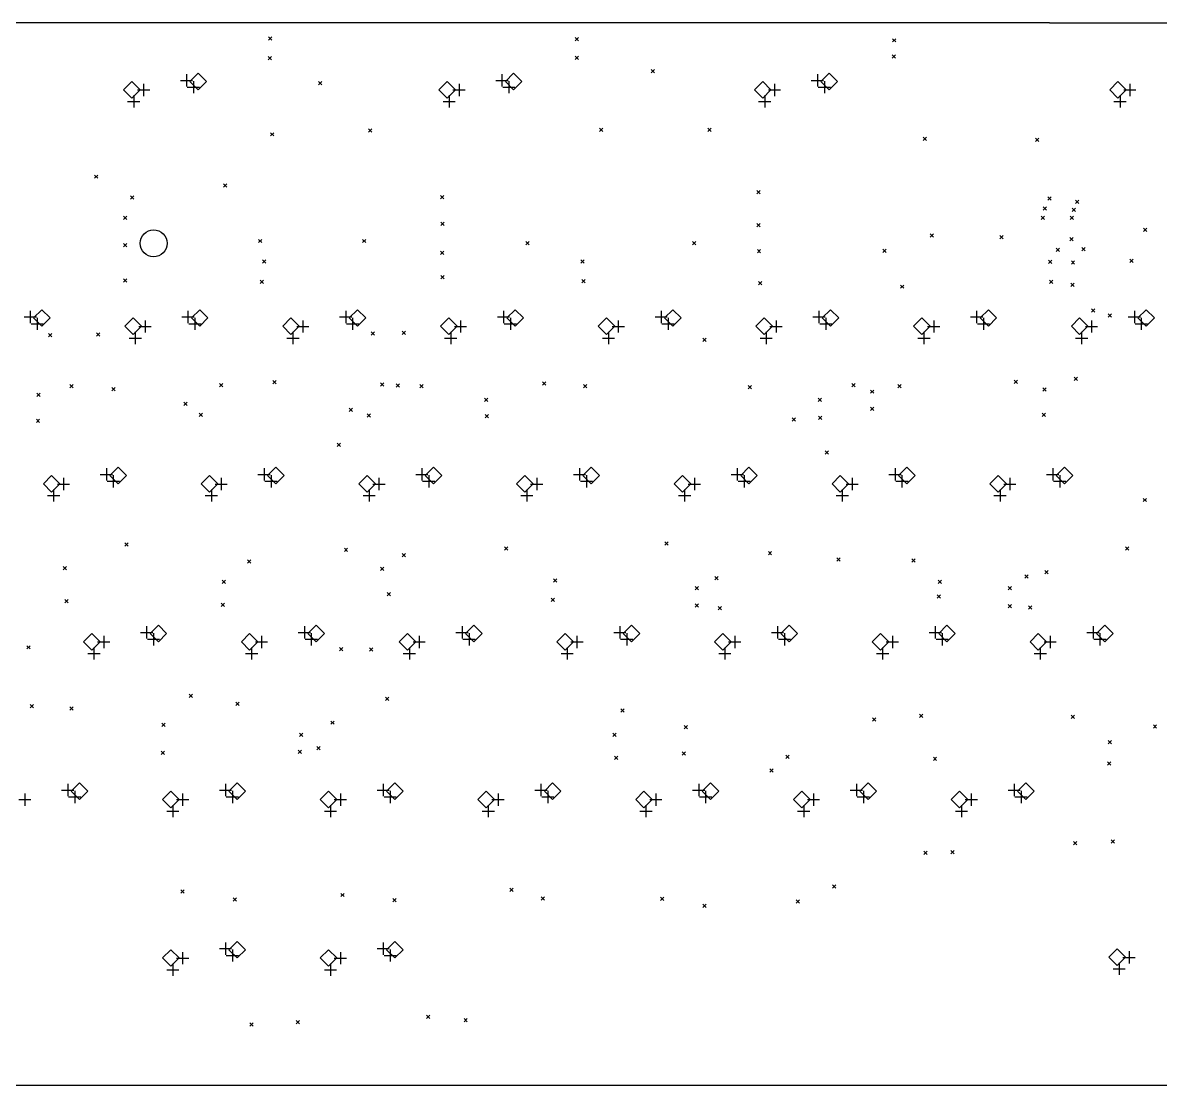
# Model space of a CAD drawing. Extents: x -0.1 to 15.9, y -5.9 to 0.
# Drawn here: x 5.19 to 10.58, y -5.04 to 0 of the extents above; entities that cross this region are included whole.
import ezdxf

# ---------------------------------------------------------------- set-up
doc = ezdxf.new("R2010")
doc.units = 0
doc.header["$MEASUREMENT"] = 0
doc.layers.add('BLACK', color=7, linetype='CONTINUOUS')

msp = doc.modelspace()

# ---------------------------------------------------------------- linework, layer by layer
at = {"layer": 'BLACK', "linetype": 'CONTINUOUS'}
for p, q in [((10.0594, -0.00126), (0.119469, -0.00126)), ((10.0594, -0.00126), (15.8242, -0.00126)), ((6.35531, -0.067913), (6.37106, -0.083661)), ((6.37106, -0.067913), (6.35531, -0.083661)), ((7.81102, -0.07185), (7.82677, -0.087598)), ((7.82677, -0.07185), (7.81102, -0.087598)), ((9.31594, -0.076791), (9.33169, -0.092539)), ((9.33169, -0.076791), (9.31594, -0.092539)), ((6.35433, -0.161417), (6.37008, -0.177165)), ((6.37008, -0.161417), (6.35433, -0.177165)), ((7.81102, -0.159449), (7.82677, -0.175197)), ((7.82677, -0.159449), (7.81102, -0.175197)), ((9.31398, -0.153543), (9.32972, -0.169291)), ((9.32972, -0.153543), (9.31398, -0.169291)), ((5.96693, -0.245472), (5.96693, -0.303346)), ((6.02244, -0.240157), (5.98307, -0.279528)), ((6.06181, -0.279528), (6.02244, -0.240157)), ((7.46299, -0.245472), (7.46299, -0.303346)), ((7.5185, -0.240157), (7.47913, -0.279528)), ((7.55787, -0.279528), (7.5185, -0.240157)), ((8.17028, -0.223425), (8.18602, -0.239173)), ((8.18602, -0.223425), (8.17028, -0.239173)), ((8.95906, -0.245472), (8.95906, -0.303346)), ((9.01457, -0.240157), (8.9752, -0.279528)), ((9.05394, -0.279528), (9.01457, -0.240157)), ((5.70748, -0.279528), (5.66811, -0.318898)), ((5.66811, -0.318898), (5.70748, -0.358268)), ((5.74685, -0.318898), (5.70748, -0.279528)), ((5.70748, -0.358268), (5.74685, -0.318898)), ((5.73465, -0.319882), (5.79252, -0.319882)), ((5.76358, -0.290945), (5.76358, -0.348819)), ((5.93799, -0.274409), (5.99587, -0.274409)), ((5.97087, -0.307087), (6.02874, -0.307087)), ((5.98307, -0.279528), (6.02244, -0.318898)), ((5.9998, -0.27815), (5.9998, -0.336024)), ((6.02244, -0.318898), (6.06181, -0.279528)), ((6.5935, -0.279528), (6.60925, -0.295276)), ((6.60925, -0.279528), (6.5935, -0.295276)), ((7.20354, -0.279528), (7.16417, -0.318898)), ((7.16417, -0.318898), (7.20354, -0.358268)), ((7.24291, -0.318898), (7.20354, -0.279528)), ((7.20354, -0.358268), (7.24291, -0.318898)), ((7.23071, -0.319882), (7.28858, -0.319882)), ((7.25965, -0.290945), (7.25965, -0.348819)), ((7.43406, -0.274409), (7.49193, -0.274409)), ((7.46693, -0.307087), (7.5248, -0.307087)), ((7.47913, -0.279528), (7.5185, -0.318898)), ((7.49587, -0.27815), (7.49587, -0.336024)), ((7.5185, -0.318898), (7.55787, -0.279528)), ((8.69961, -0.279528), (8.66024, -0.318898)), ((8.66024, -0.318898), (8.69961, -0.358268)), ((8.73898, -0.318898), (8.69961, -0.279528)), ((8.69961, -0.358268), (8.73898, -0.318898)), ((8.72677, -0.319882), (8.78465, -0.319882)), ((8.75571, -0.290945), (8.75571, -0.348819)), ((8.93012, -0.274409), (8.98799, -0.274409)), ((8.96299, -0.307087), (9.02087, -0.307087)), ((8.9752, -0.279528), (9.01457, -0.318898)), ((8.99193, -0.27815), (8.99193, -0.336024)), ((9.01457, -0.318898), (9.05394, -0.279528)), ((10.3846, -0.279528), (10.3453, -0.318898)), ((10.3453, -0.318898), (10.3846, -0.358268)), ((10.424, -0.318898), (10.3846, -0.279528)), ((10.3846, -0.358268), (10.424, -0.318898)), ((10.4118, -0.319882), (10.4697, -0.319882)), ((10.4407, -0.290945), (10.4407, -0.348819)), ((5.68799, -0.374409), (5.74587, -0.374409)), ((5.71693, -0.345472), (5.71693, -0.403346)), ((7.18406, -0.374409), (7.24193, -0.374409)), ((7.21299, -0.345472), (7.21299, -0.403346)), ((8.68012, -0.374409), (8.73799, -0.374409)), ((8.70906, -0.345472), (8.70906, -0.403346)), ((10.3652, -0.374409), (10.423, -0.374409)), ((10.3941, -0.345472), (10.3941, -0.403346)), ((6.36516, -0.522638), (6.38091, -0.538386)), ((6.38091, -0.522638), (6.36516, -0.538386)), ((6.82972, -0.503937), (6.84547, -0.519685)), ((6.84547, -0.503937), (6.82972, -0.519685)), ((7.9252, -0.500984), (7.94094, -0.516732)), ((7.94094, -0.500984), (7.9252, -0.516732)), ((8.43996, -0.500984), (8.45571, -0.516732)), ((8.45571, -0.500984), (8.43996, -0.516732)), ((9.46063, -0.543307), (9.47638, -0.559055)), ((9.47638, -0.543307), (9.46063, -0.559055)), ((9.99409, -0.549213), (10.0098, -0.564961)), ((10.0098, -0.549213), (9.99409, -0.564961)), ((5.53051, -0.723425), (5.54626, -0.739173)), ((5.54626, -0.723425), (5.53051, -0.739173)), ((6.14272, -0.764764), (6.15846, -0.780512)), ((6.15846, -0.764764), (6.14272, -0.780512)), ((8.67126, -0.797244), (8.68701, -0.812992)), ((8.68701, -0.797244), (8.67126, -0.812992)), ((5.70177, -0.82185), (5.71752, -0.837598)), ((5.71752, -0.82185), (5.70177, -0.837598)), ((7.17126, -0.820866), (7.18701, -0.836614)), ((7.18701, -0.820866), (7.17126, -0.836614)), ((10.052, -0.826772), (10.0677, -0.84252)), ((10.0677, -0.826772), (10.052, -0.84252)), ((10.1831, -0.843307), (10.1988, -0.859055)), ((10.1988, -0.843307), (10.1831, -0.859055)), ((10.0295, -0.874016), (10.0453, -0.889764)), ((10.0453, -0.874016), (10.0295, -0.889764)), ((10.1673, -0.880906), (10.1831, -0.896654)), ((10.1831, -0.880906), (10.1673, -0.896654)), ((5.66772, -0.91811), (5.68346, -0.933858)), ((5.68346, -0.91811), (5.66772, -0.933858)), ((7.17323, -0.946831), (7.18898, -0.962579)), ((7.18898, -0.946831), (7.17323, -0.962579)), ((8.67126, -0.952756), (8.68701, -0.968504)), ((8.68701, -0.952756), (8.67126, -0.968504)), ((10.0197, -0.918307), (10.0354, -0.934055)), ((10.0354, -0.918307), (10.0197, -0.934055)), ((10.1573, -0.91896), (10.1731, -0.934708)), ((10.1731, -0.91896), (10.1573, -0.934708)), ((9.49311, -1.00197), (9.50886, -1.01772)), ((9.50886, -1.00197), (9.49311, -1.01772)), ((9.8248, -1.01083), (9.84055, -1.02657)), ((9.84055, -1.01083), (9.8248, -1.02657)), ((10.1567, -1.01929), (10.1724, -1.03504)), ((10.1724, -1.01929), (10.1567, -1.03504)), ((10.5059, -0.975394), (10.5217, -0.991142)), ((10.5217, -0.975394), (10.5059, -0.991142)), ((5.66831, -1.04823), (5.68406, -1.06398)), ((5.68406, -1.04823), (5.66831, -1.06398)), ((6.30906, -1.02854), (6.3248, -1.04429)), ((6.3248, -1.02854), (6.30906, -1.04429)), ((6.80217, -1.02854), (6.81791, -1.04429)), ((6.81791, -1.02854), (6.80217, -1.04429)), ((7.57677, -1.03839), (7.59252, -1.05413)), ((7.59252, -1.03839), (7.57677, -1.05413)), ((8.36614, -1.03839), (8.38189, -1.05413)), ((8.38189, -1.03839), (8.36614, -1.05413)), ((8.67421, -1.07677), (8.68996, -1.09252)), ((8.68996, -1.07677), (8.67421, -1.09252)), ((9.2687, -1.07579), (9.28445, -1.09154)), ((9.28445, -1.07579), (9.2687, -1.09154)), ((10.0915, -1.06988), (10.1073, -1.08563)), ((10.1073, -1.06988), (10.0915, -1.08563)), ((10.2126, -1.06693), (10.2283, -1.08268)), ((10.2283, -1.06693), (10.2126, -1.08268)), ((6.32677, -1.12598), (6.34252, -1.14173)), ((6.34252, -1.12598), (6.32677, -1.14173)), ((7.17126, -1.08465), (7.18701, -1.10039)), ((7.18701, -1.08465), (7.17126, -1.10039)), ((7.83661, -1.12598), (7.85236, -1.14173)), ((7.85236, -1.12598), (7.83661, -1.14173)), ((10.0551, -1.12697), (10.0709, -1.14272)), ((10.0709, -1.12697), (10.0551, -1.14272)), ((10.1634, -1.13091), (10.1791, -1.14665)), ((10.1791, -1.13091), (10.1634, -1.14665)), ((10.4402, -1.12323), (10.4559, -1.13898)), ((10.4559, -1.12323), (10.4402, -1.13898)), ((5.66831, -1.21555), (5.68406, -1.2313)), ((5.68406, -1.21555), (5.66831, -1.2313)), ((6.31693, -1.22244), (6.33268, -1.23819)), ((6.33268, -1.22244), (6.31693, -1.23819)), ((7.17323, -1.1998), (7.18898, -1.21555)), ((7.18898, -1.1998), (7.17323, -1.21555)), ((7.84252, -1.21949), (7.85827, -1.23524)), ((7.85827, -1.21949), (7.84252, -1.23524)), ((8.67913, -1.22835), (8.69488, -1.24409)), ((8.69488, -1.22835), (8.67913, -1.24409)), ((10.0591, -1.22244), (10.0748, -1.23819)), ((10.0748, -1.22244), (10.0591, -1.23819)), ((10.1604, -1.23622), (10.1762, -1.25197)), ((10.1762, -1.23622), (10.1604, -1.25197)), ((9.35335, -1.24508), (9.36909, -1.26083)), ((9.36909, -1.24508), (9.35335, -1.26083)), ((5.19705, -1.39646), (5.25492, -1.39646)), ((5.22598, -1.36752), (5.22598, -1.42539)), ((5.2815, -1.3622), (5.24213, -1.40157)), ((5.24213, -1.40157), (5.2815, -1.44094)), ((5.25886, -1.4002), (5.25886, -1.45807)), ((5.32087, -1.40157), (5.2815, -1.3622)), ((5.2815, -1.44094), (5.32087, -1.40157)), ((5.71457, -1.40157), (5.6752, -1.44094)), ((5.75394, -1.44094), (5.71457, -1.40157)), ((5.94508, -1.39646), (6.00295, -1.39646)), ((5.97402, -1.36752), (5.97402, -1.42539)), ((6.02953, -1.3622), (5.99016, -1.40157)), ((5.99016, -1.40157), (6.02953, -1.44094)), ((6.00689, -1.4002), (6.00689, -1.45807)), ((6.0689, -1.40157), (6.02953, -1.3622)), ((6.02953, -1.44094), (6.0689, -1.40157)), ((6.4626, -1.40157), (6.42323, -1.44094)), ((6.50197, -1.44094), (6.4626, -1.40157)), ((6.69311, -1.39646), (6.75098, -1.39646)), ((6.72205, -1.36752), (6.72205, -1.42539)), ((6.77756, -1.3622), (6.73819, -1.40157)), ((6.73819, -1.40157), (6.77756, -1.44094)), ((6.75492, -1.4002), (6.75492, -1.45807)), ((6.81693, -1.40157), (6.77756, -1.3622)), ((6.77756, -1.44094), (6.81693, -1.40157)), ((7.21063, -1.40157), (7.17126, -1.44094)), ((7.25, -1.44094), (7.21063, -1.40157)), ((7.44114, -1.39646), (7.49902, -1.39646)), ((7.47008, -1.36752), (7.47008, -1.42539)), ((7.52559, -1.3622), (7.48622, -1.40157)), ((7.48622, -1.40157), (7.52559, -1.44094)), ((7.50295, -1.4002), (7.50295, -1.45807)), ((7.56496, -1.40157), (7.52559, -1.3622)), ((7.52559, -1.44094), (7.56496, -1.40157)), ((7.95866, -1.40157), (7.91929, -1.44094)), ((7.99803, -1.44094), (7.95866, -1.40157)), ((8.18917, -1.39646), (8.24705, -1.39646)), ((8.21811, -1.36752), (8.21811, -1.42539)), ((8.27362, -1.3622), (8.23425, -1.40157)), ((8.23425, -1.40157), (8.27362, -1.44094)), ((8.25098, -1.4002), (8.25098, -1.45807)), ((8.31299, -1.40157), (8.27362, -1.3622)), ((8.27362, -1.44094), (8.31299, -1.40157)), ((8.70669, -1.40157), (8.66732, -1.44094)), ((8.74606, -1.44094), (8.70669, -1.40157)), ((8.9372, -1.39646), (8.99508, -1.39646)), ((8.96614, -1.36752), (8.96614, -1.42539)), ((9.02165, -1.3622), (8.98228, -1.40157)), ((8.98228, -1.40157), (9.02165, -1.44094)), ((8.99902, -1.4002), (8.99902, -1.45807)), ((9.06102, -1.40157), (9.02165, -1.3622)), ((9.02165, -1.44094), (9.06102, -1.40157)), ((9.45472, -1.40157), (9.41535, -1.44094)), ((9.49409, -1.44094), (9.45472, -1.40157)), ((9.68524, -1.39646), (9.74311, -1.39646)), ((9.71417, -1.36752), (9.71417, -1.42539)), ((9.76969, -1.3622), (9.73031, -1.40157)), ((9.73031, -1.40157), (9.76969, -1.44094)), ((9.74705, -1.4002), (9.74705, -1.45807)), ((9.80906, -1.40157), (9.76969, -1.3622)), ((9.76969, -1.44094), (9.80906, -1.40157)), ((10.2028, -1.40157), (10.1634, -1.44094)), ((10.2421, -1.44094), (10.2028, -1.40157)), ((10.2589, -1.35827), (10.2746, -1.37402)), ((10.2746, -1.35827), (10.2589, -1.37402)), ((10.3376, -1.38189), (10.3533, -1.39764)), ((10.3533, -1.38189), (10.3376, -1.39764)), ((10.4333, -1.39646), (10.4911, -1.39646)), ((10.4622, -1.36752), (10.4622, -1.42539)), ((10.5177, -1.3622), (10.4783, -1.40157)), ((10.4783, -1.40157), (10.5177, -1.44094)), ((10.4951, -1.4002), (10.4951, -1.45807)), ((10.5571, -1.40157), (10.5177, -1.3622)), ((10.5177, -1.44094), (10.5571, -1.40157)), ((5.22992, -1.42913), (5.2878, -1.42913)), ((5.6752, -1.44094), (5.71457, -1.48031)), ((5.71457, -1.48031), (5.75394, -1.44094)), ((5.74173, -1.44193), (5.79961, -1.44193)), ((5.77067, -1.41299), (5.77067, -1.47087)), ((5.97795, -1.42913), (6.03583, -1.42913)), ((6.42323, -1.44094), (6.4626, -1.48031)), ((6.4626, -1.48031), (6.50197, -1.44094)), ((6.48976, -1.44193), (6.54764, -1.44193)), ((6.5187, -1.41299), (6.5187, -1.47087)), ((6.72598, -1.42913), (6.78386, -1.42913)), ((7.17126, -1.44094), (7.21063, -1.48031)), ((7.21063, -1.48031), (7.25, -1.44094)), ((7.2378, -1.44193), (7.29567, -1.44193)), ((7.26673, -1.41299), (7.26673, -1.47087)), ((7.47402, -1.42913), (7.53189, -1.42913)), ((7.91929, -1.44094), (7.95866, -1.48031)), ((7.95866, -1.48031), (7.99803, -1.44094)), ((7.98583, -1.44193), (8.0437, -1.44193)), ((8.01476, -1.41299), (8.01476, -1.47087)), ((8.22205, -1.42913), (8.27992, -1.42913)), ((8.66732, -1.44094), (8.70669, -1.48031)), ((8.70669, -1.48031), (8.74606, -1.44094)), ((8.73386, -1.44193), (8.79173, -1.44193)), ((8.7628, -1.41299), (8.7628, -1.47087)), ((8.97008, -1.42913), (9.02795, -1.42913)), ((9.41535, -1.44094), (9.45472, -1.48031)), ((9.45472, -1.48031), (9.49409, -1.44094)), ((9.48189, -1.44193), (9.53976, -1.44193)), ((9.51083, -1.41299), (9.51083, -1.47087)), ((9.71811, -1.42913), (9.77598, -1.42913)), ((10.1634, -1.44094), (10.2028, -1.48031)), ((10.2028, -1.48031), (10.2421, -1.44094)), ((10.2299, -1.44193), (10.2878, -1.44193)), ((10.2589, -1.41299), (10.2589, -1.47087)), ((10.4661, -1.42913), (10.524, -1.42913)), ((5.31299, -1.47559), (5.32874, -1.49134)), ((5.32874, -1.47559), (5.31299, -1.49134)), ((5.54016, -1.47205), (5.55591, -1.4878)), ((5.55591, -1.47205), (5.54016, -1.4878)), ((5.69508, -1.49646), (5.75295, -1.49646)), ((5.72402, -1.46752), (5.72402, -1.52539)), ((6.44311, -1.49646), (6.50098, -1.49646)), ((6.47205, -1.46752), (6.47205, -1.52539)), ((6.84252, -1.46732), (6.85827, -1.48307)), ((6.85827, -1.46732), (6.84252, -1.48307)), ((6.99016, -1.46378), (7.00591, -1.47953)), ((7.00591, -1.46378), (6.99016, -1.47953)), ((7.19114, -1.49646), (7.24902, -1.49646)), ((7.22008, -1.46752), (7.22008, -1.52539)), ((7.93917, -1.49646), (7.99705, -1.49646)), ((7.96811, -1.46752), (7.96811, -1.52539)), ((8.41535, -1.49705), (8.4311, -1.5128)), ((8.4311, -1.49705), (8.41535, -1.5128)), ((8.6872, -1.49646), (8.74508, -1.49646)), ((8.71614, -1.46752), (8.71614, -1.52539)), ((9.43524, -1.49646), (9.49311, -1.49646)), ((9.46417, -1.46752), (9.46417, -1.52539)), ((10.1833, -1.49646), (10.2411, -1.49646)), ((10.2122, -1.46752), (10.2122, -1.52539)), ((5.41339, -1.71654), (5.42913, -1.73228)), ((5.42913, -1.71654), (5.41339, -1.73228)), ((6.12402, -1.7126), (6.13976, -1.72835)), ((6.13976, -1.7126), (6.12402, -1.72835)), ((6.37697, -1.69783), (6.39272, -1.71358)), ((6.39272, -1.69783), (6.37697, -1.71358)), ((6.88681, -1.70866), (6.90256, -1.72441)), ((6.90256, -1.70866), (6.88681, -1.72441)), ((6.96142, -1.71339), (6.97717, -1.72913)), ((6.97717, -1.71339), (6.96142, -1.72913)), ((7.07382, -1.71654), (7.08957, -1.73228)), ((7.08957, -1.71654), (7.07382, -1.73228)), ((7.65551, -1.70472), (7.67126, -1.72047)), ((7.67126, -1.70472), (7.65551, -1.72047)), ((7.85039, -1.71654), (7.86614, -1.73228)), ((7.86614, -1.71654), (7.85039, -1.73228)), ((8.63091, -1.72244), (8.64665, -1.73819)), ((8.64665, -1.72244), (8.63091, -1.73819)), ((9.12303, -1.7126), (9.13878, -1.72835)), ((9.13878, -1.7126), (9.12303, -1.72835)), ((9.34055, -1.71654), (9.3563, -1.73228)), ((9.3563, -1.71654), (9.34055, -1.73228)), ((9.89173, -1.69587), (9.90748, -1.71161)), ((9.90748, -1.69587), (9.89173, -1.71161)), ((10.1762, -1.68209), (10.1919, -1.69783)), ((10.1919, -1.68209), (10.1762, -1.69783)), ((5.25689, -1.75886), (5.27264, -1.77461)), ((5.27264, -1.75886), (5.25689, -1.77461)), ((5.6122, -1.7313), (5.62795, -1.74705)), ((5.62795, -1.7313), (5.6122, -1.74705)), ((9.21161, -1.74311), (9.22736, -1.75886)), ((9.22736, -1.74311), (9.21161, -1.75886)), ((10.0276, -1.73228), (10.0433, -1.74803)), ((10.0433, -1.73228), (10.0276, -1.74803)), ((5.95472, -1.80118), (5.97047, -1.81693)), ((5.97047, -1.80118), (5.95472, -1.81693)), ((6.73819, -1.8297), (6.75394, -1.84545)), ((6.75394, -1.8297), (6.73819, -1.84545)), ((7.37992, -1.78248), (7.39567, -1.79823)), ((7.39567, -1.78248), (7.37992, -1.79823)), ((8.9626, -1.78248), (8.97835, -1.79823)), ((8.97835, -1.78248), (8.9626, -1.79823)), ((9.21063, -1.82382), (9.22638, -1.83957)), ((9.22638, -1.82382), (9.21063, -1.83957)), ((5.25492, -1.88189), (5.27067, -1.89764)), ((5.27067, -1.88189), (5.25492, -1.89764)), ((6.02756, -1.85335), (6.04331, -1.86909)), ((6.04331, -1.85335), (6.02756, -1.86909)), ((6.82421, -1.85689), (6.83996, -1.87264)), ((6.83996, -1.85689), (6.82421, -1.87264)), ((7.38287, -1.85925), (7.39862, -1.875)), ((7.39862, -1.85925), (7.38287, -1.875)), ((8.84006, -1.87451), (8.85581, -1.89026)), ((8.85581, -1.87451), (8.84006, -1.89026)), ((8.96358, -1.86713), (8.97933, -1.88287)), ((8.97933, -1.86713), (8.96358, -1.88287)), ((10.0246, -1.85236), (10.0404, -1.86811)), ((10.0404, -1.85236), (10.0246, -1.86811)), ((6.68209, -1.99508), (6.69783, -2.01083)), ((6.69783, -1.99508), (6.68209, -2.01083)), ((8.99656, -2.031), (9.0123, -2.04675)), ((9.0123, -2.031), (8.99656, -2.04675)), ((5.32756, -2.14862), (5.28819, -2.18799)), ((5.36693, -2.18799), (5.32756, -2.14862)), ((5.55807, -2.1435), (5.61594, -2.1435)), ((5.58701, -2.11457), (5.58701, -2.17244)), ((5.64252, -2.10925), (5.60315, -2.14862)), ((5.60315, -2.14862), (5.64252, -2.18799)), ((5.61988, -2.14724), (5.61988, -2.20512)), ((5.68189, -2.14862), (5.64252, -2.10925)), ((5.64252, -2.18799), (5.68189, -2.14862)), ((6.07559, -2.14862), (6.03622, -2.18799)), ((6.11496, -2.18799), (6.07559, -2.14862)), ((6.3061, -2.1435), (6.36398, -2.1435)), ((6.33504, -2.11457), (6.33504, -2.17244)), ((6.39055, -2.10925), (6.35118, -2.14862)), ((6.35118, -2.14862), (6.39055, -2.18799)), ((6.36791, -2.14724), (6.36791, -2.20512)), ((6.42992, -2.14862), (6.39055, -2.10925)), ((6.39055, -2.18799), (6.42992, -2.14862)), ((6.82362, -2.14862), (6.78425, -2.18799)), ((6.86299, -2.18799), (6.82362, -2.14862)), ((7.05413, -2.1435), (7.11201, -2.1435)), ((7.08307, -2.11457), (7.08307, -2.17244)), ((7.13858, -2.10925), (7.09921, -2.14862)), ((7.09921, -2.14862), (7.13858, -2.18799)), ((7.11594, -2.14724), (7.11594, -2.20512)), ((7.17795, -2.14862), (7.13858, -2.10925)), ((7.13858, -2.18799), (7.17795, -2.14862)), ((7.57165, -2.14862), (7.53228, -2.18799)), ((7.61102, -2.18799), (7.57165, -2.14862)), ((7.80217, -2.1435), (7.86004, -2.1435)), ((7.8311, -2.11457), (7.8311, -2.17244)), ((7.88661, -2.10925), (7.84724, -2.14862)), ((7.84724, -2.14862), (7.88661, -2.18799)), ((7.86398, -2.14724), (7.86398, -2.20512)), ((7.92598, -2.14862), (7.88661, -2.10925)), ((7.88661, -2.18799), (7.92598, -2.14862)), ((8.31969, -2.14862), (8.28031, -2.18799)), ((8.35906, -2.18799), (8.31969, -2.14862)), ((8.5502, -2.1435), (8.60807, -2.1435)), ((8.57913, -2.11457), (8.57913, -2.17244)), ((8.63465, -2.10925), (8.59528, -2.14862)), ((8.59528, -2.14862), (8.63465, -2.18799)), ((8.61201, -2.14724), (8.61201, -2.20512)), ((8.67402, -2.14862), (8.63465, -2.10925)), ((8.63465, -2.18799), (8.67402, -2.14862)), ((9.06772, -2.14862), (9.02835, -2.18799)), ((9.10709, -2.18799), (9.06772, -2.14862)), ((9.29823, -2.1435), (9.3561, -2.1435)), ((9.32717, -2.11457), (9.32717, -2.17244)), ((9.38268, -2.10925), (9.34331, -2.14862)), ((9.34331, -2.14862), (9.38268, -2.18799)), ((9.36004, -2.14724), (9.36004, -2.20512)), ((9.42205, -2.14862), (9.38268, -2.10925)), ((9.38268, -2.18799), (9.42205, -2.14862)), ((9.81575, -2.14862), (9.77638, -2.18799)), ((9.85512, -2.18799), (9.81575, -2.14862)), ((10.0463, -2.1435), (10.1041, -2.1435)), ((10.0752, -2.11457), (10.0752, -2.17244)), ((10.1307, -2.10925), (10.0913, -2.14862)), ((10.0913, -2.14862), (10.1307, -2.18799)), ((10.1081, -2.14724), (10.1081, -2.20512)), ((10.1701, -2.14862), (10.1307, -2.10925)), ((10.1307, -2.18799), (10.1701, -2.14862)), ((5.28819, -2.18799), (5.32756, -2.22736)), ((5.32756, -2.22736), (5.36693, -2.18799)), ((5.35472, -2.18898), (5.4126, -2.18898)), ((5.38366, -2.16004), (5.38366, -2.21791)), ((5.59094, -2.17618), (5.64882, -2.17618)), ((6.03622, -2.18799), (6.07559, -2.22736)), ((6.07559, -2.22736), (6.11496, -2.18799)), ((6.10276, -2.18898), (6.16063, -2.18898)), ((6.13169, -2.16004), (6.13169, -2.21791)), ((6.33898, -2.17618), (6.39685, -2.17618)), ((6.78425, -2.18799), (6.82362, -2.22736)), ((6.82362, -2.22736), (6.86299, -2.18799)), ((6.85079, -2.18898), (6.90866, -2.18898)), ((6.87972, -2.16004), (6.87972, -2.21791)), ((7.08701, -2.17618), (7.14488, -2.17618)), ((7.53228, -2.18799), (7.57165, -2.22736)), ((7.57165, -2.22736), (7.61102, -2.18799)), ((7.59882, -2.18898), (7.65669, -2.18898)), ((7.62776, -2.16004), (7.62776, -2.21791)), ((7.83504, -2.17618), (7.89291, -2.17618)), ((8.28031, -2.18799), (8.31969, -2.22736)), ((8.31969, -2.22736), (8.35906, -2.18799)), ((8.34685, -2.18898), (8.40472, -2.18898)), ((8.37579, -2.16004), (8.37579, -2.21791)), ((8.58307, -2.17618), (8.64094, -2.17618)), ((9.02835, -2.18799), (9.06772, -2.22736)), ((9.06772, -2.22736), (9.10709, -2.18799)), ((9.09488, -2.18898), (9.15276, -2.18898)), ((9.12382, -2.16004), (9.12382, -2.21791)), ((9.3311, -2.17618), (9.38898, -2.17618)), ((9.77638, -2.18799), (9.81575, -2.22736)), ((9.81575, -2.22736), (9.85512, -2.18799)), ((9.84291, -2.18898), (9.90079, -2.18898)), ((9.87185, -2.16004), (9.87185, -2.21791)), ((10.0791, -2.17618), (10.137, -2.17618)), ((5.30807, -2.2435), (5.36594, -2.2435)), ((5.33701, -2.21457), (5.33701, -2.27244)), ((6.0561, -2.2435), (6.11398, -2.2435)), ((6.08504, -2.21457), (6.08504, -2.27244)), ((6.80413, -2.2435), (6.86201, -2.2435)), ((6.83307, -2.21457), (6.83307, -2.27244)), ((7.55217, -2.2435), (7.61004, -2.2435)), ((7.5811, -2.21457), (7.5811, -2.27244)), ((8.3002, -2.2435), (8.35807, -2.2435)), ((8.32913, -2.21457), (8.32913, -2.27244)), ((9.04823, -2.2435), (9.1061, -2.2435)), ((9.07717, -2.21457), (9.07717, -2.27244)), ((9.79626, -2.2435), (9.85413, -2.2435)), ((9.8252, -2.21457), (9.8252, -2.27244)), ((10.5039, -2.25689), (10.5197, -2.27264)), ((10.5197, -2.25689), (10.5039, -2.27264)), ((5.6752, -2.4685), (5.69094, -2.48425)), ((5.69094, -2.4685), (5.6752, -2.48425)), ((8.23524, -2.46358), (8.25098, -2.47933)), ((8.25098, -2.46358), (8.23524, -2.47933)), ((6.71555, -2.49311), (6.7313, -2.50886)), ((6.7313, -2.49311), (6.71555, -2.50886)), ((6.99016, -2.5187), (7.00591, -2.53445)), ((7.00591, -2.5187), (6.99016, -2.53445)), ((7.47539, -2.48622), (7.49114, -2.50197)), ((7.49114, -2.48622), (7.47539, -2.50197)), ((8.72638, -2.50886), (8.74213, -2.52461)), ((8.74213, -2.50886), (8.72638, -2.52461)), ((10.4203, -2.48622), (10.436, -2.50197)), ((10.436, -2.48622), (10.4203, -2.50197)), ((5.38287, -2.57972), (5.39862, -2.59547)), ((5.39862, -2.57972), (5.38287, -2.59547)), ((6.25689, -2.54823), (6.27264, -2.56398)), ((6.27264, -2.54823), (6.25689, -2.56398)), ((6.88681, -2.58268), (6.90256, -2.59843)), ((6.90256, -2.58268), (6.88681, -2.59843)), ((9.05118, -2.53839), (9.06693, -2.55413)), ((9.06693, -2.53839), (9.05118, -2.55413)), ((9.4065, -2.54331), (9.42224, -2.55906)), ((9.42224, -2.54331), (9.4065, -2.55906)), ((7.70768, -2.63878), (7.72343, -2.65453)), ((7.72343, -2.63878), (7.70768, -2.65453)), ((8.47244, -2.62697), (8.48819, -2.64272)), ((8.48819, -2.62697), (8.47244, -2.64272)), ((9.94291, -2.61909), (9.95866, -2.63484)), ((9.95866, -2.61909), (9.94291, -2.63484)), ((10.0384, -2.59941), (10.0541, -2.61516)), ((10.0541, -2.59941), (10.0384, -2.61516)), ((6.13583, -2.64469), (6.15157, -2.66043)), ((6.15157, -2.64469), (6.13583, -2.66043)), ((8.37992, -2.6752), (8.39567, -2.69094)), ((8.39567, -2.6752), (8.37992, -2.69094)), ((9.5315, -2.64469), (9.54724, -2.66043)), ((9.54724, -2.64469), (9.5315, -2.66043)), ((9.86319, -2.6752), (9.87894, -2.69094)), ((9.87894, -2.6752), (9.86319, -2.69094)), ((5.39075, -2.7372), (5.4065, -2.75295)), ((5.4065, -2.7372), (5.39075, -2.75295)), ((6.91929, -2.70372), (6.93504, -2.71947)), ((6.93504, -2.70372), (6.91929, -2.71947)), ((7.69636, -2.72982), (7.71211, -2.74557)), ((7.71211, -2.72982), (7.69636, -2.74557)), ((9.52657, -2.71457), (9.54232, -2.73031)), ((9.54232, -2.71457), (9.52657, -2.73031)), ((6.13091, -2.75394), (6.14665, -2.76969)), ((6.14665, -2.75394), (6.13091, -2.76969)), ((8.37992, -2.75787), (8.39567, -2.77362)), ((8.39567, -2.75787), (8.37992, -2.77362)), ((8.48917, -2.77067), (8.50492, -2.78642)), ((8.50492, -2.77067), (8.48917, -2.78642)), ((9.86319, -2.75984), (9.87894, -2.77559)), ((9.87894, -2.75984), (9.86319, -2.77559)), ((9.95965, -2.76673), (9.97539, -2.78248)), ((9.97539, -2.76673), (9.95965, -2.78248)), ((5.83346, -2.85827), (5.79409, -2.89764)), ((5.87283, -2.89764), (5.83346, -2.85827)), ((6.5815, -2.85827), (6.54213, -2.89764)), ((6.62087, -2.89764), (6.5815, -2.85827)), ((7.32953, -2.85827), (7.29016, -2.89764)), ((7.3689, -2.89764), (7.32953, -2.85827)), ((8.07756, -2.85827), (8.03819, -2.89764)), ((8.11693, -2.89764), (8.07756, -2.85827)), ((8.82559, -2.85827), (8.78622, -2.89764)), ((8.86496, -2.89764), (8.82559, -2.85827)), ((9.57362, -2.85827), (9.53425, -2.89764)), ((9.61299, -2.89764), (9.57362, -2.85827)), ((10.3217, -2.85827), (10.2823, -2.89764)), ((10.361, -2.89764), (10.3217, -2.85827)), ((5.5185, -2.89764), (5.47913, -2.93701)), ((5.55787, -2.93701), (5.5185, -2.89764)), ((5.57461, -2.90906), (5.57461, -2.96693)), ((5.74902, -2.89252), (5.80689, -2.89252)), ((5.77795, -2.86358), (5.77795, -2.92146)), ((5.79409, -2.89764), (5.83346, -2.93701)), ((5.81083, -2.89626), (5.81083, -2.95413)), ((5.83346, -2.93701), (5.87283, -2.89764)), ((6.26654, -2.89764), (6.22717, -2.93701)), ((6.30591, -2.93701), (6.26654, -2.89764)), ((6.32264, -2.90906), (6.32264, -2.96693)), ((6.49705, -2.89252), (6.55492, -2.89252)), ((6.52598, -2.86358), (6.52598, -2.92146)), ((6.54213, -2.89764), (6.5815, -2.93701)), ((6.55886, -2.89626), (6.55886, -2.95413)), ((6.5815, -2.93701), (6.62087, -2.89764)), ((7.01457, -2.89764), (6.9752, -2.93701)), ((7.05394, -2.93701), (7.01457, -2.89764)), ((7.07067, -2.90906), (7.07067, -2.96693)), ((7.24508, -2.89252), (7.30295, -2.89252)), ((7.27402, -2.86358), (7.27402, -2.92146)), ((7.29016, -2.89764), (7.32953, -2.93701)), ((7.30689, -2.89626), (7.30689, -2.95413)), ((7.32953, -2.93701), (7.3689, -2.89764)), ((7.7626, -2.89764), (7.72323, -2.93701)), ((7.80197, -2.93701), (7.7626, -2.89764)), ((7.8187, -2.90906), (7.8187, -2.96693)), ((7.99311, -2.89252), (8.05098, -2.89252)), ((8.02205, -2.86358), (8.02205, -2.92146)), ((8.03819, -2.89764), (8.07756, -2.93701)), ((8.05492, -2.89626), (8.05492, -2.95413)), ((8.07756, -2.93701), (8.11693, -2.89764)), ((8.51063, -2.89764), (8.47126, -2.93701)), ((8.55, -2.93701), (8.51063, -2.89764)), ((8.56673, -2.90906), (8.56673, -2.96693)), ((8.74114, -2.89252), (8.79902, -2.89252)), ((8.77008, -2.86358), (8.77008, -2.92146)), ((8.78622, -2.89764), (8.82559, -2.93701)), ((8.80295, -2.89626), (8.80295, -2.95413)), ((8.82559, -2.93701), (8.86496, -2.89764)), ((9.25866, -2.89764), (9.21929, -2.93701)), ((9.29803, -2.93701), (9.25866, -2.89764)), ((9.31476, -2.90906), (9.31476, -2.96693)), ((9.48917, -2.89252), (9.54705, -2.89252)), ((9.51811, -2.86358), (9.51811, -2.92146)), ((9.53425, -2.89764), (9.57362, -2.93701)), ((9.55098, -2.89626), (9.55098, -2.95413)), ((9.57362, -2.93701), (9.61299, -2.89764)), ((10.0067, -2.89764), (9.96732, -2.93701)), ((10.0461, -2.93701), (10.0067, -2.89764)), ((10.0628, -2.90906), (10.0628, -2.96693)), ((10.2372, -2.89252), (10.2951, -2.89252)), ((10.2661, -2.86358), (10.2661, -2.92146)), ((10.2823, -2.89764), (10.3217, -2.93701)), ((10.299, -2.89626), (10.299, -2.95413)), ((10.3217, -2.93701), (10.361, -2.89764)), ((5.20965, -2.95571), (5.22539, -2.97146)), ((5.22539, -2.95571), (5.20965, -2.97146)), ((5.47913, -2.93701), (5.5185, -2.97638)), ((5.5185, -2.97638), (5.55787, -2.93701)), ((5.52795, -2.96358), (5.52795, -3.02146)), ((5.54567, -2.93799), (5.60354, -2.93799)), ((5.78189, -2.9252), (5.83976, -2.9252)), ((6.22717, -2.93701), (6.26654, -2.97638)), ((6.26654, -2.97638), (6.30591, -2.93701)), ((6.27598, -2.96358), (6.27598, -3.02146)), ((6.2937, -2.93799), (6.35157, -2.93799)), ((6.52992, -2.9252), (6.5878, -2.9252)), ((6.69291, -2.96457), (6.70866, -2.98031)), ((6.70866, -2.96457), (6.69291, -2.98031)), ((6.83563, -2.96654), (6.85138, -2.98228)), ((6.85138, -2.96654), (6.83563, -2.98228)), ((6.9752, -2.93701), (7.01457, -2.97638)), ((7.01457, -2.97638), (7.05394, -2.93701)), ((7.02402, -2.96358), (7.02402, -3.02146)), ((7.04173, -2.93799), (7.09961, -2.93799)), ((7.27795, -2.9252), (7.33583, -2.9252)), ((7.72323, -2.93701), (7.7626, -2.97638)), ((7.7626, -2.97638), (7.80197, -2.93701)), ((7.77205, -2.96358), (7.77205, -3.02146)), ((7.78976, -2.93799), (7.84764, -2.93799)), ((8.02598, -2.9252), (8.08386, -2.9252)), ((8.47126, -2.93701), (8.51063, -2.97638)), ((8.51063, -2.97638), (8.55, -2.93701)), ((8.52008, -2.96358), (8.52008, -3.02146)), ((8.5378, -2.93799), (8.59567, -2.93799)), ((8.77402, -2.9252), (8.83189, -2.9252)), ((9.21929, -2.93701), (9.25866, -2.97638)), ((9.25866, -2.97638), (9.29803, -2.93701)), ((9.26811, -2.96358), (9.26811, -3.02146)), ((9.28583, -2.93799), (9.3437, -2.93799)), ((9.52205, -2.9252), (9.57992, -2.9252)), ((9.96732, -2.93701), (10.0067, -2.97638)), ((10.0067, -2.97638), (10.0461, -2.93701)), ((10.0161, -2.96358), (10.0161, -3.02146)), ((10.0339, -2.93799), (10.0917, -2.93799)), ((10.2701, -2.9252), (10.328, -2.9252)), ((5.49902, -2.99252), (5.55689, -2.99252)), ((6.24705, -2.99252), (6.30492, -2.99252)), ((6.99508, -2.99252), (7.05295, -2.99252)), ((7.74311, -2.99252), (7.80098, -2.99252)), ((8.49114, -2.99252), (8.54902, -2.99252)), ((9.23917, -2.99252), (9.29705, -2.99252)), ((9.9872, -2.99252), (10.0451, -2.99252)), ((5.22638, -3.23425), (5.24213, -3.25)), ((5.24213, -3.23425), (5.22638, -3.25)), ((5.97933, -3.18504), (5.99508, -3.20079)), ((5.99508, -3.18504), (5.97933, -3.20079)), ((6.20177, -3.22441), (6.21752, -3.24016)), ((6.21752, -3.22441), (6.20177, -3.24016)), ((6.91142, -3.1998), (6.92717, -3.21555)), ((6.92717, -3.1998), (6.91142, -3.21555)), ((5.41339, -3.24606), (5.42913, -3.26181)), ((5.42913, -3.24606), (5.41339, -3.26181)), ((8.02657, -3.25591), (8.04232, -3.27165)), ((8.04232, -3.25591), (8.02657, -3.27165)), ((9.44291, -3.28051), (9.45866, -3.29626)), ((9.45866, -3.28051), (9.44291, -3.29626)), ((10.1624, -3.28543), (10.1781, -3.30118)), ((10.1781, -3.28543), (10.1624, -3.30118)), ((5.84941, -3.32382), (5.86516, -3.33957)), ((5.86516, -3.32382), (5.84941, -3.33957)), ((6.65157, -3.31299), (6.66732, -3.32874)), ((6.66732, -3.31299), (6.65157, -3.32874)), ((8.32677, -3.33366), (8.34252, -3.34941)), ((8.34252, -3.33366), (8.32677, -3.34941)), ((9.22047, -3.29823), (9.23622, -3.31398)), ((9.23622, -3.29823), (9.22047, -3.31398)), ((10.5522, -3.33169), (10.5679, -3.34744)), ((10.5679, -3.33169), (10.5522, -3.34744)), ((6.50295, -3.37008), (6.5187, -3.38583)), ((6.5187, -3.37008), (6.50295, -3.38583)), ((7.98819, -3.37106), (8.00394, -3.38681)), ((8.00394, -3.37106), (7.98819, -3.38681)), ((6.49705, -3.45079), (6.5128, -3.46654)), ((6.5128, -3.45079), (6.49705, -3.46654)), ((6.58563, -3.43404), (6.60138, -3.44978)), ((6.60138, -3.43404), (6.58563, -3.44978)), ((10.3376, -3.40551), (10.3533, -3.42126)), ((10.3533, -3.40551), (10.3376, -3.42126)), ((5.84744, -3.45669), (5.86319, -3.47244)), ((5.86319, -3.45669), (5.84744, -3.47244)), ((7.99705, -3.47933), (8.0128, -3.49508)), ((8.0128, -3.47933), (7.99705, -3.49508)), ((8.31791, -3.45866), (8.33366, -3.47441)), ((8.33366, -3.45866), (8.31791, -3.47441)), ((8.81004, -3.47539), (8.82579, -3.49114)), ((8.82579, -3.47539), (8.81004, -3.49114)), ((9.50886, -3.48425), (9.52461, -3.5)), ((9.52461, -3.48425), (9.50886, -3.5)), ((10.3356, -3.50591), (10.3514, -3.52165)), ((10.3514, -3.50591), (10.3356, -3.52165)), ((8.73327, -3.53937), (8.74902, -3.55512)), ((8.74902, -3.53937), (8.73327, -3.55512)), ((5.40394, -3.61161), (5.40394, -3.66949)), ((5.45945, -3.6063), (5.42008, -3.64567)), ((5.49882, -3.64567), (5.45945, -3.6063)), ((6.15197, -3.61161), (6.15197, -3.66949)), ((6.20748, -3.6063), (6.16811, -3.64567)), ((6.24685, -3.64567), (6.20748, -3.6063)), ((6.9, -3.61161), (6.9, -3.66949)), ((6.95551, -3.6063), (6.91614, -3.64567)), ((6.99488, -3.64567), (6.95551, -3.6063)), ((7.64803, -3.61161), (7.64803, -3.66949)), ((7.70354, -3.6063), (7.66417, -3.64567)), ((7.74291, -3.64567), (7.70354, -3.6063)), ((8.39606, -3.61161), (8.39606, -3.66949)), ((8.45157, -3.6063), (8.4122, -3.64567)), ((8.49094, -3.64567), (8.45157, -3.6063)), ((9.14409, -3.61161), (9.14409, -3.66949)), ((9.19961, -3.6063), (9.16024, -3.64567)), ((9.23898, -3.64567), (9.19961, -3.6063)), ((9.89213, -3.61161), (9.89213, -3.66949)), ((9.94764, -3.6063), (9.90827, -3.64567)), ((9.98701, -3.64567), (9.94764, -3.6063)), ((5.20059, -3.65709), (5.20059, -3.71496)), ((5.375, -3.64055), (5.43287, -3.64055)), ((5.42008, -3.64567), (5.45945, -3.68504)), ((5.43681, -3.64429), (5.43681, -3.70217)), ((5.45945, -3.68504), (5.49882, -3.64567)), ((5.89252, -3.64567), (5.85315, -3.68504)), ((5.93189, -3.68504), (5.89252, -3.64567)), ((5.94862, -3.65709), (5.94862, -3.71496)), ((6.12303, -3.64055), (6.18091, -3.64055)), ((6.16811, -3.64567), (6.20748, -3.68504)), ((6.18484, -3.64429), (6.18484, -3.70217)), ((6.20748, -3.68504), (6.24685, -3.64567)), ((6.64055, -3.64567), (6.60118, -3.68504)), ((6.67992, -3.68504), (6.64055, -3.64567)), ((6.69665, -3.65709), (6.69665, -3.71496)), ((6.87106, -3.64055), (6.92894, -3.64055)), ((6.91614, -3.64567), (6.95551, -3.68504)), ((6.93287, -3.64429), (6.93287, -3.70217)), ((6.95551, -3.68504), (6.99488, -3.64567)), ((7.38858, -3.64567), (7.34921, -3.68504)), ((7.42795, -3.68504), (7.38858, -3.64567)), ((7.44469, -3.65709), (7.44469, -3.71496)), ((7.61909, -3.64055), (7.67697, -3.64055)), ((7.66417, -3.64567), (7.70354, -3.68504)), ((7.68091, -3.64429), (7.68091, -3.70217)), ((7.70354, -3.68504), (7.74291, -3.64567)), ((8.13661, -3.64567), (8.09724, -3.68504)), ((8.17598, -3.68504), (8.13661, -3.64567)), ((8.19272, -3.65709), (8.19272, -3.71496)), ((8.36713, -3.64055), (8.425, -3.64055)), ((8.4122, -3.64567), (8.45157, -3.68504)), ((8.42894, -3.64429), (8.42894, -3.70217)), ((8.45157, -3.68504), (8.49094, -3.64567)), ((8.88465, -3.64567), (8.84528, -3.68504)), ((8.92402, -3.68504), (8.88465, -3.64567)), ((8.94075, -3.65709), (8.94075, -3.71496)), ((9.11516, -3.64055), (9.17303, -3.64055)), ((9.16024, -3.64567), (9.19961, -3.68504)), ((9.17697, -3.64429), (9.17697, -3.70217)), ((9.19961, -3.68504), (9.23898, -3.64567)), ((9.63268, -3.64567), (9.59331, -3.68504)), ((9.67205, -3.68504), (9.63268, -3.64567)), ((9.68878, -3.65709), (9.68878, -3.71496)), ((9.86319, -3.64055), (9.92106, -3.64055)), ((9.90827, -3.64567), (9.94764, -3.68504)), ((9.925, -3.64429), (9.925, -3.70217)), ((9.94764, -3.68504), (9.98701, -3.64567)), ((5.17165, -3.68602), (5.22953, -3.68602)), ((5.40787, -3.67323), (5.46575, -3.67323)), ((5.85315, -3.68504), (5.89252, -3.72441)), ((5.89252, -3.72441), (5.93189, -3.68504)), ((5.90197, -3.71161), (5.90197, -3.76949)), ((5.91969, -3.68602), (5.97756, -3.68602)), ((6.15591, -3.67323), (6.21378, -3.67323)), ((6.60118, -3.68504), (6.64055, -3.72441)), ((6.64055, -3.72441), (6.67992, -3.68504)), ((6.65, -3.71161), (6.65, -3.76949)), ((6.66772, -3.68602), (6.72559, -3.68602)), ((6.90394, -3.67323), (6.96181, -3.67323)), ((7.34921, -3.68504), (7.38858, -3.72441)), ((7.38858, -3.72441), (7.42795, -3.68504)), ((7.39803, -3.71161), (7.39803, -3.76949)), ((7.41575, -3.68602), (7.47362, -3.68602)), ((7.65197, -3.67323), (7.70984, -3.67323)), ((8.09724, -3.68504), (8.13661, -3.72441)), ((8.13661, -3.72441), (8.17598, -3.68504)), ((8.14606, -3.71161), (8.14606, -3.76949)), ((8.16378, -3.68602), (8.22165, -3.68602)), ((8.4, -3.67323), (8.45787, -3.67323)), ((8.84528, -3.68504), (8.88465, -3.72441)), ((8.88465, -3.72441), (8.92402, -3.68504)), ((8.89409, -3.71161), (8.89409, -3.76949)), ((8.91181, -3.68602), (8.96969, -3.68602)), ((9.14803, -3.67323), (9.20591, -3.67323)), ((9.59331, -3.68504), (9.63268, -3.72441)), ((9.63268, -3.72441), (9.67205, -3.68504)), ((9.64213, -3.71161), (9.64213, -3.76949)), ((9.65984, -3.68602), (9.71772, -3.68602)), ((9.89606, -3.67323), (9.95394, -3.67323)), ((5.87303, -3.74055), (5.93091, -3.74055)), ((6.62106, -3.74055), (6.67894, -3.74055)), ((7.36909, -3.74055), (7.42697, -3.74055)), ((8.11713, -3.74055), (8.175, -3.74055)), ((8.86516, -3.74055), (8.92303, -3.74055)), ((9.61319, -3.74055), (9.67106, -3.74055)), ((10.352, -3.87638), (10.3677, -3.89213)), ((10.3677, -3.87638), (10.352, -3.89213)), ((9.46457, -3.9311), (9.48031, -3.94685)), ((9.48031, -3.9311), (9.46457, -3.94685)), ((9.59252, -3.92717), (9.60827, -3.94291)), ((9.60827, -3.92717), (9.59252, -3.94291)), ((10.1728, -3.88465), (10.1886, -3.90039)), ((10.1886, -3.88465), (10.1728, -3.90039)), ((9.02992, -4.09055), (9.04567, -4.1063)), ((9.04567, -4.09055), (9.02992, -4.1063)), ((5.93976, -4.11378), (5.95551, -4.12953)), ((5.95551, -4.11378), (5.93976, -4.12953)), ((6.18858, -4.15157), (6.20433, -4.16732)), ((6.20433, -4.15157), (6.18858, -4.16732)), ((6.69921, -4.13031), (6.71496, -4.14606)), ((6.71496, -4.13031), (6.69921, -4.14606)), ((7.50039, -4.10551), (7.51614, -4.12126)), ((7.51614, -4.10551), (7.50039, -4.12126)), ((7.64961, -4.14685), (7.66535, -4.1626)), ((7.66535, -4.14685), (7.64961, -4.1626)), ((8.21535, -4.14843), (8.2311, -4.16417)), ((8.2311, -4.14843), (8.21535, -4.16417)), ((6.94488, -4.15512), (6.96063, -4.17087)), ((6.96063, -4.15512), (6.94488, -4.17087)), ((8.41614, -4.1815), (8.43189, -4.19724)), ((8.43189, -4.1815), (8.41614, -4.19724)), ((8.85906, -4.16181), (8.8748, -4.17756)), ((8.8748, -4.16181), (8.85906, -4.17756)), ((6.15197, -4.36358), (6.15197, -4.42146)), ((6.20748, -4.35827), (6.16811, -4.39764)), ((6.24685, -4.39764), (6.20748, -4.35827)), ((6.9, -4.36358), (6.9, -4.42146)), ((6.95551, -4.35827), (6.91614, -4.39764)), ((6.99488, -4.39764), (6.95551, -4.35827)), ((5.89252, -4.39764), (5.85315, -4.43701)), ((5.93189, -4.43701), (5.89252, -4.39764)), ((5.94862, -4.40906), (5.94862, -4.46693)), ((6.12303, -4.39252), (6.18091, -4.39252)), ((6.16811, -4.39764), (6.20748, -4.43701)), ((6.18484, -4.39626), (6.18484, -4.45413)), ((6.20748, -4.43701), (6.24685, -4.39764)), ((6.64055, -4.39764), (6.60118, -4.43701)), ((6.67992, -4.43701), (6.64055, -4.39764)), ((6.69665, -4.40906), (6.69665, -4.46693)), ((6.87106, -4.39252), (6.92894, -4.39252)), ((6.91614, -4.39764), (6.95551, -4.43701)), ((6.93287, -4.39626), (6.93287, -4.45413)), ((6.95551, -4.43701), (6.99488, -4.39764)), ((10.3807, -4.3937), (10.3413, -4.43307)), ((10.4201, -4.43307), (10.3807, -4.3937)), ((10.4368, -4.40512), (10.4368, -4.46299)), ((5.85315, -4.43701), (5.89252, -4.47638)), ((5.89252, -4.47638), (5.93189, -4.43701)), ((5.90197, -4.46358), (5.90197, -4.52146)), ((5.91969, -4.43799), (5.97756, -4.43799)), ((6.15591, -4.4252), (6.21378, -4.4252)), ((6.60118, -4.43701), (6.64055, -4.47638)), ((6.64055, -4.47638), (6.67992, -4.43701)), ((6.65, -4.46358), (6.65, -4.52146)), ((6.66772, -4.43799), (6.72559, -4.43799)), ((6.90394, -4.4252), (6.96181, -4.4252)), ((10.3413, -4.43307), (10.3807, -4.47244)), ((10.3807, -4.47244), (10.4201, -4.43307)), ((10.3902, -4.45965), (10.3902, -4.51752)), ((10.4079, -4.43406), (10.4657, -4.43406)), ((5.87303, -4.49252), (5.93091, -4.49252)), ((6.62106, -4.49252), (6.67894, -4.49252)), ((10.3612, -4.48858), (10.4191, -4.48858)), ((6.26811, -4.74409), (6.28386, -4.75984)), ((6.28386, -4.74409), (6.26811, -4.75984)), ((6.48701, -4.73386), (6.50276, -4.74961)), ((6.50276, -4.73386), (6.48701, -4.74961)), ((7.10551, -4.70748), (7.12126, -4.72323)), ((7.12126, -4.70748), (7.10551, -4.72323)), ((7.28307, -4.72402), (7.29882, -4.73976)), ((7.29882, -4.72402), (7.28307, -4.73976)), ((0.119469, -5.04055), (15.8242, -5.04055))]:
    msp.add_line(p, q, dxfattribs=at)
at = {"layer": 'BLACK'}
msp.add_circle((5.81102, -1.04744), 0.063984, dxfattribs=at)

doc.saveas('drawing.dxf')
